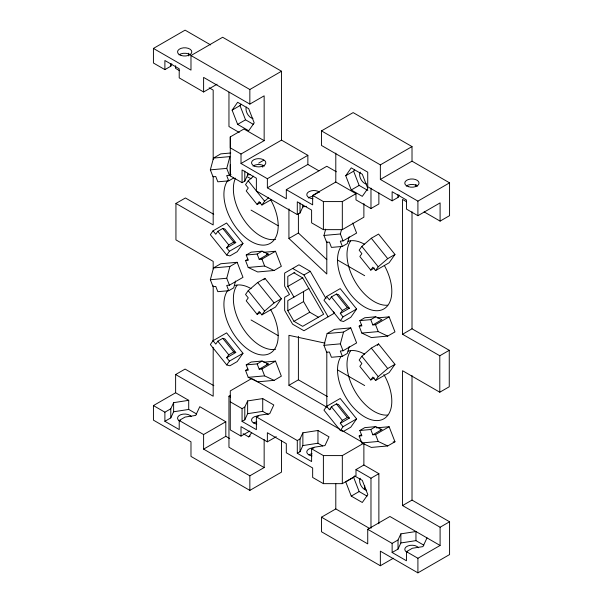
<?xml version="1.0" encoding="UTF-8"?>
<svg xmlns="http://www.w3.org/2000/svg" width="603" height="603" viewBox="0 0 603 603"><rect width="100%" height="100%" fill="white"/><g stroke="black" fill="none" stroke-linecap="round" stroke-linejoin="round"><path stroke-width="0.9" d="M196.608 413.99L188.716 409.437L188.716 400.324L175.624 392.764L153.433 405.578L153.433 420.155L190.985 441.833L190.985 456.411L249.846 490.397L281.511 472.119L281.511 440.469M175.624 65.682L175.616 68.418L179.619 70.724M164.89 69.624L164.89 60.511L179.212 68.78L179.212 77.893L203.61 91.98L203.61 77.403L249.846 104.093L264.152 95.839L264.152 140.665L241.012 154.021L241.012 163.496L281.511 140.115L281.511 71.237L222.643 37.258L190.985 55.536L190.985 70.114L153.426 48.428L153.426 63.006L164.89 69.624L170.785 66.224L171.847 63.926M213.183 347.532L213.183 396.224L175.624 374.546L175.624 392.764M213.183 340.974L213.183 285.732M213.183 268.878L213.183 261.385L175.94 239.881L175.94 203.437L185.407 197.972L213.741 214.329M179.212 420.457L203.61 434.544L203.61 449.122L225.801 436.316L225.801 421.738L199.766 406.701L195.719 415.414L185.098 417.057L179.212 420.457L179.212 429.57L164.89 421.301L164.89 412.196L153.433 405.578M247.637 173.159L247.637 174.976L244.795 181.111L242.059 182.686L230.278 175.888L230.278 164.958M264.152 140.665L243.951 129.004L230.278 136.896L230.278 147.825L241.012 154.021M242.059 421.391L242.059 408.638L244.795 407.063L247.637 400.927L262.727 398.591L273.777 404.975L269.729 413.681L259.109 415.324L256.373 416.907L256.373 429.66L242.059 421.391L244.795 419.816L247.637 413.681L247.637 400.927M244.795 419.816L244.795 407.063M249.846 104.093L249.846 89.515L281.511 71.237M268.252 414.54L262.727 411.352L262.727 398.591M249.846 490.397L249.846 475.82L264.152 467.566L264.152 439.549M267.363 187.827L267.363 178.714L307.862 155.333L307.862 164.446L267.363 187.827L286.304 198.756L286.304 189.644L326.796 166.27L336.384 171.802M326.796 241.245L326.796 274.003L288.927 238.471L288.927 208.857M297.294 453.283L297.294 440.529L300.023 438.946L302.872 432.818L317.962 430.482L329.004 436.858L324.964 445.572L314.344 447.215L311.608 448.79L311.608 461.551L297.294 453.283L300.023 451.707L302.872 445.572L302.872 432.818M326.796 259.652L298.395 233.007L298.395 213.568M300.023 451.707L300.023 438.946M378.872 192.854L378.872 203.987L370.981 208.54L355.989 199.887L355.989 193.691L335.796 182.031L312.656 195.387L312.656 204.862L286.304 189.644M322.695 445.971L317.962 443.235L317.962 430.482M412.015 146.589L380.357 164.868L380.357 179.445L412.015 161.167L412.015 146.589L353.154 112.603L321.489 130.881L321.489 145.459L367.732 172.157L367.732 186.734L392.131 200.822L398.025 197.422L399.088 195.116M378.872 523.758L378.872 473.664L363.88 465.011L355.996 469.571L355.996 475.759L342.323 483.651L323.389 483.651L323.389 455.589L311.608 448.79M335.796 182.031L335.796 153.079M342.323 483.651L342.323 455.589L363.081 443.604M363.88 465.011L363.88 443.145M406.543 201.734L402.548 199.427L402.548 334.266L412.015 328.801L449.258 350.305L449.258 386.749L439.791 392.214L402.548 370.717L402.548 505.555L440.1 527.241L440.1 545.459L389.922 516.492L367.732 529.298L367.732 543.876L321.489 517.186L321.489 531.763L380.357 565.742L393.344 558.242M427.007 537.899L422.959 546.612L412.339 548.255L406.452 551.655L406.452 560.767L392.131 552.499L392.131 543.386L398.025 539.986L400.867 533.859L415.957 531.522L415.957 540.635L423.849 545.187M392.131 552.499L398.025 549.099L398.025 539.986M398.025 549.099L400.867 542.964L400.867 533.859M412.015 328.801L412.015 211.751M380.357 565.742L380.357 551.165L417.909 572.85L417.909 558.272L406.452 551.655M424.12 211.887L440.1 221.113L440.1 202.887L417.909 215.701L406.445 209.083L406.445 199.977L392.131 191.709L392.131 200.822M412.015 161.167L449.567 182.845L449.567 215.648L440.1 221.113M233.715 177.968L228.741 180.84L217.811 181.812L215.761 176.528L213.025 176.769L210.341 169.858L213.5 158.076L220.758 153.886L230.776 152.989M231.024 174.388L229.426 175.307L226.743 168.395L229.901 156.614L213.5 158.076M228.741 290.706L217.811 291.679L215.761 286.395L213.025 286.636L210.341 279.724L213.5 267.943L220.758 263.752L237.16 262.29L242.994 277.335L229.426 285.174L226.69 285.415L228.741 290.706L233.715 287.835L235.539 281.028M229.426 285.174L226.743 278.262L229.901 266.481L237.16 262.29M349.16 236.76L347.336 243.567L342.361 246.439L331.431 247.411L329.381 242.127L326.645 242.368L323.962 235.456L325.658 229.11M352.725 223.035L356.614 233.067L343.047 240.906L340.363 233.987L341.577 229.457M342.361 356.305L331.431 357.278L329.381 351.994L326.645 352.235L323.962 345.323L327.12 333.542L334.379 329.351L350.78 327.889L356.614 342.934L343.047 350.773L340.311 351.014L342.361 356.305L347.336 353.433L349.16 346.627M343.047 350.773L340.363 343.853L343.522 332.08L350.78 327.889M164.89 421.301L170.785 417.902L170.785 408.796L173.626 402.661L188.716 400.324M170.785 417.902L173.626 411.774L173.626 402.661M242.059 182.686L242.059 169.933L256.373 178.202L256.373 190.955L297.294 214.578L300.023 213.002L302.872 206.867L302.872 205.043M232.117 110.145L237.635 102.284L248.685 108.661L254.21 122.899L248.685 130.753L237.635 124.376L232.117 110.145L240.009 105.585L241.012 104.161M213.025 230.851L210.341 234.673L226.743 255.069L229.901 255.921L237.16 251.73L242.994 243.424L226.592 223.02L213.025 230.851L215.761 234.258L217.811 231.333L222.786 228.462L224.836 229.012L235.765 242.617L226.69 247.856L229.426 251.255L226.743 255.069M253.629 176.144L248.217 180.787L245.534 184.608L248.263 188.008L246.212 190.925L257.149 204.523L260.7 202.472M226.69 247.856L228.741 244.939L233.715 242.067L235.765 242.617M257.149 204.523L259.2 201.606L261.936 205.005L271.508 199.48M261.936 205.005L264.611 201.191L268.674 197.701M213.025 340.718L210.341 344.539L226.743 364.936L229.901 365.787L237.16 361.596L242.994 353.29L226.6 332.886L213.025 340.718L215.761 344.117L217.811 341.2L222.786 338.328L224.836 338.878L235.765 352.484L226.69 357.722L229.426 361.122L226.743 364.936M257.149 314.389L259.2 311.472L261.936 314.872L275.503 307.04L281.345 298.734L264.943 278.33L257.685 282.521L248.217 290.654L245.534 294.475L248.263 297.874L246.212 300.791L257.149 314.389L259.991 312.753M263.88 279.837L264.943 278.33M345.738 175.737L351.255 167.883L362.305 174.259L367.83 188.498L362.305 196.352L351.255 189.975L345.738 175.737L353.622 171.184L354.632 169.76M226.69 357.722L228.741 354.805L233.715 351.933L235.765 352.484M261.936 314.872L264.619 311.058L274.086 302.925L281.345 298.734M326.645 296.45L323.962 300.271L340.363 320.668L343.514 321.512L350.78 317.321L356.614 309.015L340.213 288.618L326.645 296.45L329.381 299.849L331.431 296.932L336.406 294.06L338.456 294.611L349.386 308.216L340.311 313.454L343.047 316.854L340.363 320.668M370.77 270.121L372.82 267.204L375.548 270.604L389.123 262.772L394.965 254.466L378.563 234.062L371.305 238.253L361.838 246.386L359.154 250.207L361.883 253.607L359.833 256.524L370.77 270.121L374.32 268.071M243.16 433.693L248.685 436.881L251.7 432.592M340.311 313.454L342.361 310.537L347.336 307.666L349.386 308.216M375.548 270.604L378.232 266.79L387.706 258.657L394.965 254.466M326.645 406.316L323.962 410.138L340.363 430.534L343.522 431.379L350.78 427.188L356.614 418.881L340.22 398.485L326.645 406.316L329.381 409.716L330.889 408.842M370.77 379.988L372.82 377.071L375.556 380.47L389.123 372.639L394.965 364.333L378.563 343.929L371.305 348.119L361.838 356.252L359.154 360.074L361.883 363.473L359.833 366.39L370.77 379.988L374.32 377.938M329.381 409.716L331.431 406.799L336.406 403.927L338.456 404.477L349.386 418.083L340.311 423.321L343.047 426.72L340.363 430.534M377.501 345.436L378.563 343.929M340.311 423.321L342.361 420.404L347.336 417.532L349.386 418.083M375.556 380.47L378.232 376.656L387.706 368.523L394.965 364.333M355.205 476.287L362.305 480.387L367.83 494.626L362.305 502.48L351.255 496.103L345.738 481.865L353.629 477.312L354.632 475.88M153.426 48.428L185.091 30.15L210.658 44.916M203.61 91.98L217.088 84.201M237.635 124.376L245.527 119.824L253.418 124.376M258.687 163.134L263.737 160.217M313.914 195.025L318.964 192.108M229.426 251.255L242.994 243.424M351.255 189.975L359.147 185.423L367.83 190.435M246.212 255.024L251.187 252.152L262.124 251.18L268.275 254.097L259.2 259.335L257.149 254.044L246.212 255.024L248.263 260.308L245.534 260.556L248.217 267.468L257.685 271.961L274.086 270.498L281.345 266.307L275.503 251.255L263.662 252.31M312.656 195.387L323.389 201.583L342.323 201.583L355.989 193.691M245.534 260.556L247.931 259.169M257.149 254.044L262.124 251.18M288.927 238.471L298.395 233.007M259.2 259.335L261.936 259.094L275.503 251.255M297.294 214.578L297.294 201.824L311.608 210.085L311.608 222.846L323.389 229.645L342.323 229.645L363.88 217.193L363.88 203.528M380.357 179.445L417.909 201.123L449.567 182.845M294.905 272.292L287.804 276.393L287.804 286.433L293.955 297.083M292.643 268.441L303.957 274.976L310.266 271.327L326.057 298.681M287.804 286.433L302.796 277.779M308.962 288.415L287.804 300.633L287.804 310.673L293.955 321.324L302.653 326.344L323.645 314.223L302.653 277.862L293.955 272.842M175.624 374.546L185.083 369.074L213.854 385.686M287.804 310.673L303.58 301.568L303.58 291.528M293.955 321.324L309.731 312.218L318.429 317.238M229.426 361.122L242.994 353.29M246.212 364.89L251.187 362.019L262.124 361.039L268.275 363.963L259.2 369.202L257.149 363.911L246.212 364.89L248.263 370.174L245.534 370.423L248.217 377.335L257.685 381.827L274.086 380.365L281.345 376.174L275.503 361.122L263.662 362.177M164.89 412.196L170.785 408.796M245.534 370.423L247.931 369.036M257.149 363.911L262.124 361.039M343.047 316.854L356.614 309.015M259.2 369.202L261.936 368.961L275.503 361.122M251.843 378.458L230.278 390.91L230.278 429.901L241.012 436.097L249.785 431.032M264.152 467.566L228.959 447.245L228.959 396.224L230.534 395.312M359.833 320.623L364.807 317.751L375.737 316.771L381.895 319.696L372.82 324.934L370.77 319.643L359.833 320.623L361.883 325.906L359.154 326.155L361.838 333.067L371.305 337.559L387.706 336.09L394.965 331.899L389.123 316.854L377.282 317.909M359.154 326.155L361.544 324.768M370.77 319.643L375.737 316.771M372.82 324.934L375.548 324.685L389.123 316.854M203.61 434.544L225.801 421.738M324.994 343.13L288.927 335.321L288.927 385.287L298.395 379.83L327.399 396.578M248.685 436.881L250.26 435.969M241.012 436.097L241.012 426.623L267.363 441.833L276.272 436.693M402.548 334.266L439.791 355.77L449.258 350.305M343.047 426.72L356.614 418.881M359.833 430.489L364.807 427.617L375.744 426.638L381.895 429.562L372.82 434.801L370.77 429.509L359.833 430.489L361.883 435.773L359.154 436.022L361.838 442.934L371.305 447.426L387.706 445.956L394.965 441.765L389.123 426.72L376.37 427.859M359.154 436.022L361.551 434.635M370.77 429.509L375.744 426.638M372.82 434.801L375.556 434.552L389.123 426.72M355.996 469.571L370.981 478.224L378.872 473.664M351.255 496.103L359.147 491.551L367.039 496.103M321.489 517.186L335.796 508.924L335.796 483.712M402.548 505.555L412.015 500.091L412.015 375.548M440.1 527.241L449.574 521.776L412.015 500.091M417.909 558.272L440.1 545.459M417.909 572.85L449.574 554.572L449.574 521.776M247.637 174.976L250.305 174.569M302.872 206.867L306.422 206.316M173.626 411.774L188.716 409.437M247.637 413.681L262.727 411.352M302.872 445.572L317.962 443.235M400.867 542.964L415.957 540.635M210.341 169.858L226.743 168.395M229.426 175.307L226.69 175.548L228.741 180.84M323.962 235.456L340.363 233.987M343.047 240.906L340.311 241.147L342.361 246.439M266.451 254.255L268.275 254.097M213.5 267.943L229.901 266.481M248.217 267.468L264.611 266.006L274.086 270.498M210.341 279.724L226.743 278.262M327.12 333.542L343.522 332.08M361.838 333.067L378.232 331.605L387.706 336.09M323.962 345.323L340.363 343.853M266.451 364.122L268.275 363.963M248.217 377.335L264.619 375.873L274.086 380.365M380.071 429.72L381.895 429.562M361.838 442.934L378.232 441.471L387.706 445.956M393.141 441.931L394.965 441.765M323.389 455.589L342.323 455.589M190.985 55.536L249.846 89.515M321.489 130.881L380.357 164.868M209.181 87.789L213.176 90.096L213.183 159.388M281.511 140.115L307.862 155.333M307.862 164.446L318.904 170.822M239.218 132.464L228.959 126.54L228.959 92.221M241.012 163.496L267.363 178.714M251.052 210.093L278.194 225.763M337.529 260.021L364.672 275.692M310.266 271.327L298.96 264.8L284.646 273.061L284.646 286.124L289.493 294.505L284.646 297.302L284.646 310.364L292.643 324.218L303.957 330.746L334.416 313.161L333.489 311.547M175.94 203.437L213.183 224.942L213.183 176.249M251.052 319.959L278.194 335.63M337.529 369.888L364.672 385.558M288.927 385.287L326.803 407.161L326.803 351.941M252.657 378.925L339.527 429.08M341.147 430.022L362.26 442.21M228.959 396.224L230.534 397.136M230.278 401.839L242.059 408.638M256.373 416.907L297.294 440.529M323.389 483.651L312.656 477.455L312.656 467.981L286.304 452.77L286.304 443.657L267.363 432.728L267.363 441.833M225.801 436.316L229.751 438.592M335.796 508.924L369.383 528.318M367.732 529.298L392.131 543.386M203.61 449.122L249.846 475.82M371.305 238.253L387.706 258.657M361.838 246.386L378.232 266.79M248.217 180.787L264.611 201.191M336.406 294.06L347.336 307.666M331.431 296.932L342.361 310.537M371.305 348.119L387.706 368.523M361.838 356.252L378.232 376.656M222.786 228.462L233.715 242.067M217.811 231.333L228.741 244.939M257.685 282.521L274.086 302.925M248.217 290.654L264.619 311.058M336.406 403.927L347.336 417.532M331.431 406.799L342.361 420.404M222.786 338.328L233.715 351.933M217.811 341.2L228.741 354.805M303.957 274.976L328.107 316.801M303.58 301.568L309.731 312.218M353.622 171.184L359.147 185.423M375.548 324.685L378.232 331.605M375.556 434.552L378.232 441.471M240.009 105.585L245.527 119.824M353.629 477.312L359.147 491.551M261.936 259.094L264.611 266.006M261.936 368.961L264.619 375.873M439.791 355.77L439.791 392.214M417.909 201.123L417.909 215.701M415.957 184.397L415.957 186.221M398.025 194.686L398.025 197.422M370.981 188.128L370.981 208.54M370.981 478.224L370.981 528.318M364.672 485.355L364.672 489.523M342.323 201.583L342.323 229.645M323.389 201.583L323.389 229.645M300.023 202.977L300.023 213.002M298.395 336.331L298.395 379.83M262.727 165.358L262.727 167.174M244.795 171.086L244.795 181.111M230.278 136.896L230.278 175.888M188.716 53.2L188.716 55.936M170.785 63.488L170.785 66.224M275.601 239.391A38.388 22.16 60 0 1 243.295 218.912A38.388 22.16 60 0 1 235.441 178.156M406.249 186.041A7.138 4.123 0 0 1 417.578 186.041M253.019 166.089A7.138 4.123 0 0 1 264.348 166.089M312.987 198.749A7.138 4.123 0 0 1 307.734 192.598A7.138 4.123 0 0 1 319.582 192.146M308.254 197.98A7.138 4.123 0 0 1 312.987 196.397M270.657 199.736A38.388 22.16 60 0 1 271.591 242.444A38.388 22.16 60 0 1 235.321 226.555A38.388 22.16 60 0 1 227.542 180.855M247.509 176.973A38.388 22.16 60 0 1 251.052 178.752M384.277 265.335A38.388 22.16 60 0 1 385.211 308.043A38.388 22.16 60 0 1 348.941 292.154A38.388 22.16 60 0 1 341.162 246.446M348.15 241.29A38.388 22.16 60 0 1 364.672 244.351M387.706 305.208A38.388 22.16 60 0 1 354.948 281.307A38.388 22.16 60 0 1 350.629 240.989M366.601 184.066A7.138 4.123 60 0 1 360.873 179.212A7.138 4.123 60 0 1 360.3 172.119M406.867 552.258A7.138 4.123 0 0 1 407.945 545.919A7.138 4.123 0 0 1 418.512 547.765M406.867 551.896A7.138 4.123 0 0 1 407.568 551.541M383.862 374.478A38.388 22.16 60 0 1 385.468 417.706A38.388 22.16 60 0 1 349.107 402.246A38.388 22.16 60 0 1 341.17 356.32M348.15 351.157A38.388 22.16 60 0 1 364.672 354.217M387.706 415.075A38.388 22.16 60 0 1 354.948 391.174A38.388 22.16 60 0 1 350.629 350.848M179.626 421.067A7.138 4.123 0 0 1 180.704 414.721A7.138 4.123 0 0 1 191.272 416.567M312.068 455.928A7.138 4.123 0 0 1 306.837 451.413A7.138 4.123 0 0 1 313.922 447.825M256.84 424.045A7.138 4.123 0 0 1 251.609 419.522A7.138 4.123 0 0 1 258.687 415.934M253.637 422.974A7.138 4.123 0 0 1 256.84 421.912M179.626 420.698A7.138 4.123 0 0 1 180.327 420.344M308.872 454.866A7.138 4.123 0 0 1 312.068 453.795M270.657 309.603A38.388 22.16 60 0 1 271.591 352.31A38.388 22.16 60 0 1 235.321 336.421A38.388 22.16 60 0 1 227.55 290.721M234.529 285.558A38.388 22.16 60 0 1 251.052 288.618M275.601 349.265A38.388 22.16 60 0 1 241.961 326.66A38.388 22.16 60 0 1 237.009 285.257M252.981 118.467A7.138 4.123 60 0 1 246.001 109.053L246.047 108.314A7.138 4.123 60 0 1 246.386 107.032M179.008 54.85A7.138 4.123 0 0 1 190.337 54.85M366.601 490.194A7.138 4.123 60 0 1 360.873 485.34A7.138 4.123 60 0 1 360.3 478.247M408.344 186.659A7.138 4.123 0 0 0 419.055 183.086A7.138 4.123 0 0 0 408.344 179.513A7.138 4.123 0 0 0 408.344 186.659M254.338 166.044A7.138 4.123 0 0 0 265.765 163.307A7.138 4.123 0 0 0 255.951 158.958A7.138 4.123 0 0 0 254.338 166.044M181.104 55.461A7.138 4.123 0 0 0 191.814 51.888A7.138 4.123 0 0 0 181.104 48.323A7.138 4.123 0 0 0 181.104 55.461"/></g></svg>
